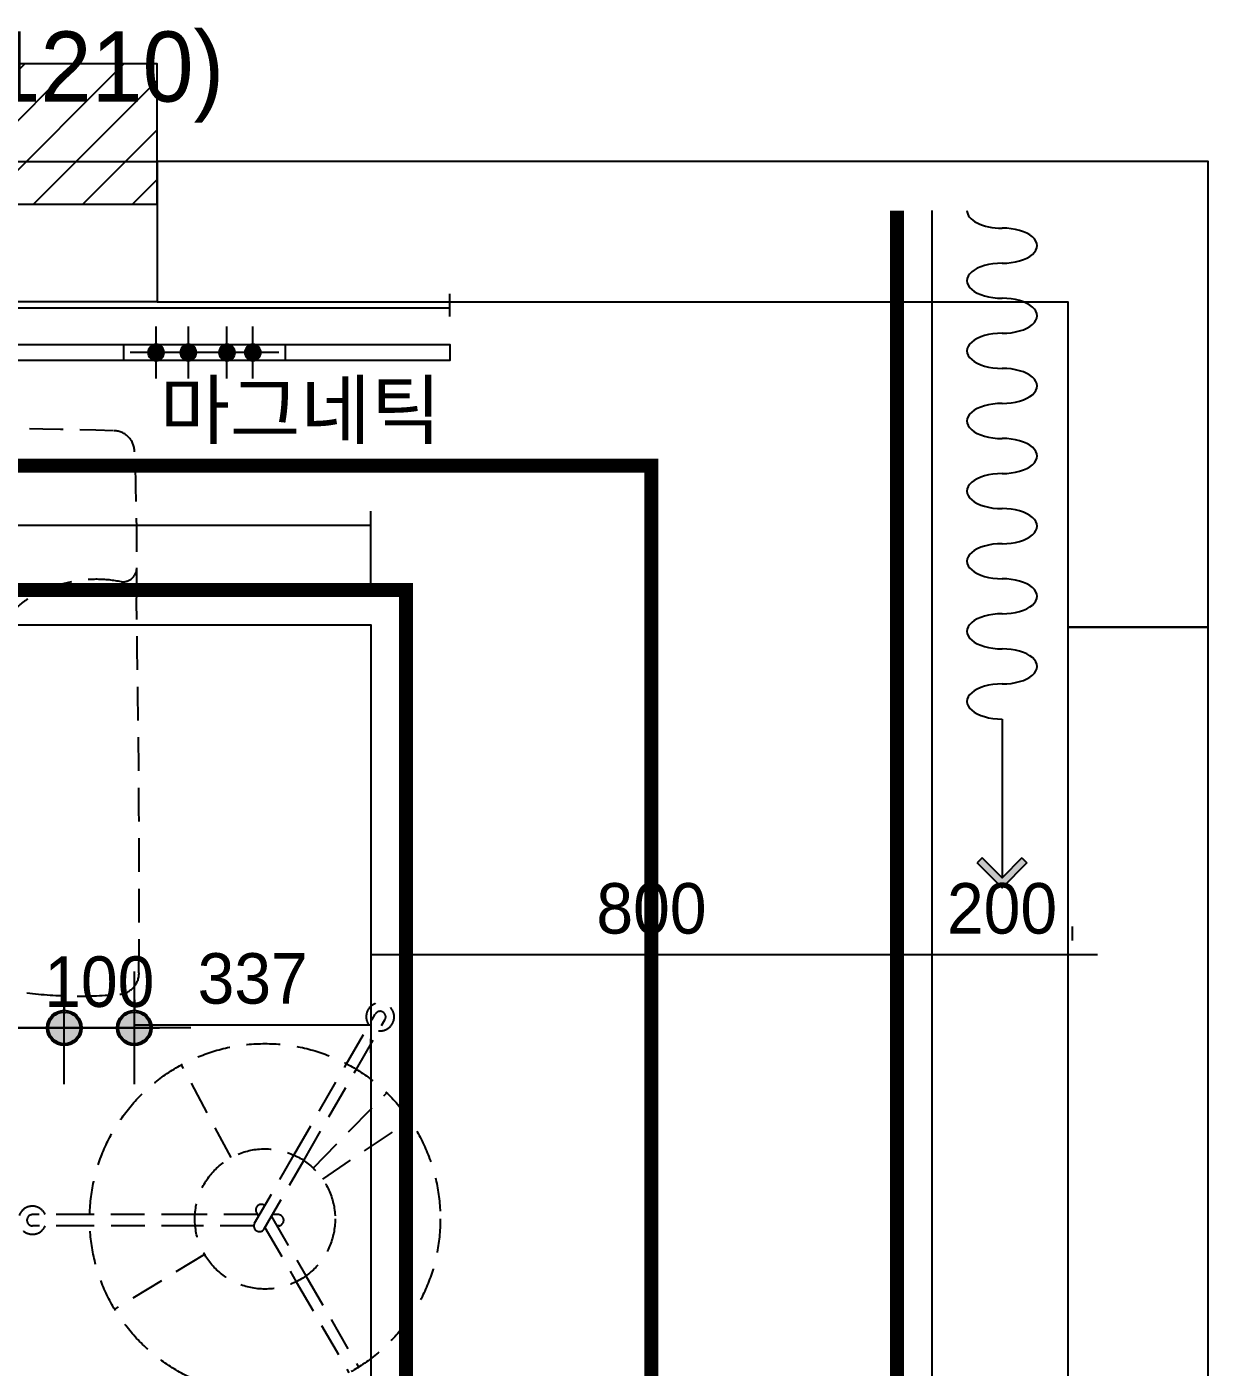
# Model space of a CAD drawing. Header units: millimetres. Extents: x 346859 to 753976, y -86090 to 5333.
# Drawn here: x 440212 to 441897, y -15734 to -13822 of the extents above; entities that cross this region are included whole.
import ezdxf

# ---------------------------------------------------------------- set-up
doc = ezdxf.new("R2010")
doc.units = ezdxf.units.MM
doc.header["$LTSCALE"] = 60
for name, pattern in [('DH-HID2', [1.2, 0.8, -0.4]), ('HID', [2.5, 1.5, -1]), ('HID2', [1, 0.5, -0.5])]:
    doc.linetypes.add(name, pattern=pattern)
for name, color, linetype in [('0-ELC TEXT', 7, 'Continuous'), ('01. F-소품', 3, 'Continuous'), ('03-WAL NEW', 3, 'Continuous'), ('04-WIN', 4, 'Continuous'), ('07-DIM WAL', 5, 'Continuous'), ('2CONTINUOUS', 2, 'Continuous'), ('3.기호.계단선', 30, 'Continuous'), ('CEIL-LIGHT', 7, 'Continuous'), ('FU-FURM', 251, 'DH-HID2'), ('HAT', 8, 'Continuous'), ('RC-LIGHT', 7, 'Continuous')]:
    doc.layers.add(name, color=color, linetype=linetype)
doc.styles.add('YOURNAME', font='HY울릉도M.TTF')
doc.styles.add('코레일둥고', font='Korail_Round_Gothic_Medium.ttf')
doc.dimstyles.new('40', dxfattribs={"dimscale": 40, "dimtxt": 1.8, "dimasz": 0.9, "dimexe": 0.5, "dimexo": 1, "dimgap": 0.7, "dimtad": 1, "dimdec": 0, "dimzin": 0, "dimdsep": 46, "dimtxsty": 'YOURNAME', "dimblk": 'NONE', "dimcen": 0, "dimclrd": 1, "dimclre": 1, "dimclrt": 7, "dimadec": 0, "dimazin": 0, "dimtfac": 1, "dimtdec": 0, "dimtix": 1, "dimtmove": 2, "dimatfit": 3, "dimldrblk": 'NONE', "dimfxl": 1, "dimtolj": 1, "dimtzin": 0, "dimarcsym": 0})

# ---------------------------------------------------------------- blocks, each defined once
blk = doc.blocks.new('VUSAUSEH')
at = {"layer": '04-WIN'}
for points in [[(413398.2, 42963.2), (413398.2, 43163.2), (414598.2, 43163.2), (414598.2, 42963.2)], [(415897.2, 42499.2), (415897.2, 38899.2), (416097.2, 38899.2), (416097.2, 42499.2)]]:
    blk.add_lwpolyline(points, close=True, dxfattribs=at)
at = {"layer": '2CONTINUOUS'}
blk.add_lwpolyline([(414598.2, 42963.2), (415897.2, 42963.2), (415897.2, 42499.2), (416097.2, 42499.2), (416097.2, 43163.2), (414598.2, 43163.2), (414598.2, 42963.2)], dxfattribs=at)
at = {"layer": '0-ELC TEXT', "style": '코레일둥고'}
blk.add_text('W1200*H1100(FL1210)', height=100, dxfattribs=at).set_placement((413312, 43248.5))
blk = doc.blocks.new('cjswjdeh')
at = {"layer": 'HAT'}
h = blk.add_hatch(dxfattribs=at)
h.set_pattern_fill('_USER', color=8, scale=50, angle=45, pattern_type=0)
h.set_pattern_definition([(45, (91194.99, 68), (-35.355339, 35.355339), [])])
h.paths.add_polyline_path([(439198.2, 43102.2), (439198.2, 43302.2), (440398.2, 43302.2), (440398.2, 43102.2)])
at = {"layer": '03-WAL NEW'}
blk.add_lwpolyline([(439198.2, 43102.2), (440398.2, 43102.2), (440398.2, 43302.2), (439198.2, 43302.2)], close=True, dxfattribs=at)
at = {"layer": 'FU-FURM', "color": 8}
for p, q in [((440668.4, 41876.5), (440709.3, 41947.3)), ((440682.3, 41868.6), (440723.1, 41939.3)), ((440503.7, 41742.8), (440433, 41875.1)), ((440593.3, 41746.3), (440668.4, 41876.5)), ((440607.3, 41738.6), (440682.3, 41868.6)), ((440620.9, 41727.8), (440725.8, 41834.9)), ((440634.3, 41712.1), (440758.9, 41795.6)), ((440537.2, 41649.2), (440593.3, 41746.3)), ((440551, 41641.2), (440607.3, 41738.6)), ((440302.1, 41661.4), (440220.5, 41661.4)), ((440452.2, 41661.4), (440302.1, 41661.4)), ((440541.4, 41661.4), (440452.2, 41661.4)), ((440539.9, 41664), (440542.8, 41658.9)), ((440561.3, 41658.9), (440610.3, 41574)), ((440570.8, 41661.4), (440562.7, 41661.4)), ((440302.2, 41645.4), (440220.5, 41645.4)), ((440452.5, 41645.4), (440302.2, 41645.4)), ((440536.1, 41645.4), (440452.5, 41645.4)), ((440552, 41643), (440596.6, 41565.7)), ((440572.3, 41645.4), (440569.1, 41645.4)), ((440465.9, 41604.5), (440337.7, 41526.6)), ((440610.3, 41574), (440685.5, 41443.8)), ((440596.6, 41565.7), (440671.7, 41435.7))]:
    blk.add_line(p, q, dxfattribs=at)
for radius in [250, 100]:
    blk.add_circle((440552, 41655.2), radius, dxfattribs=at)
for centre, radius, start, end in [((439936.5, 26048.6), 16735.4, 88.63155, 91.40061), ((440336, 42749.2), 30, 0, 88.6153), ((436972, 42595.1), 3397.5, 358.9772, 2.5994), ((440311.4, 42385.6), 181.7, 78.5844, 122.4122), ((440349.2, 42583.7), 20, 264.9218, 359.9788), ((440242.5, 42486.2), 60, 118.3433, 136.5767), ((417945.6, 42123.3), 22427, 359.70074, 1.05052), ((440342.4, 42005.6), 30, 274.6513, 1.0673), ((440287.6, 42586.8), 613.8, 262.9582, 275.3518), ((440716.3, 41943.4), 20, 263.546, 216.4581), ((440716.2, 41943.3), 7.99, 330, 150), ((440220.3, 41653.4), 20, 23.546, 336.4581), ((440546.8, 41668), 7.99, 51.9821, 210), ((440220.5, 41653.4), 7.99, 90, 270), ((440544.1, 41645.2), 7.99, 150, 330), ((440570.7, 41653.3), 8.07, 281.4316, 89.5285)]:
    blk.add_arc(centre, radius, start, end, dxfattribs=at)
blk.add_blockref('VUSAUSEH', (25800, 0))
blk = doc.blocks.new('FFSFDF')
at = {"layer": '01. F-소품'}
blk.add_hatch(color=8, dxfattribs=at).paths.add_polyline_path([(1567672.9, 1746751.1), (1567679.9, 1746744.1), (1567715.3, 1746779.4), (1567679.9, 1746814.8), (1567672.9, 1746807.7), (1567701.2, 1746779.4)])
at = {"layer": '01. F-소품', "color": 8}
for p, q in [((1567672.9, 1746807.7), (1567679.9, 1746814.8)), ((1567474.8, 1746779.4), (1567701.2, 1746779.4)), ((1567672.9, 1746751.1), (1567679.9, 1746744.1))]:
    blk.add_line(p, q, dxfattribs=at)
for points in [[(1567672.9, 1746807.7), (1567701.2, 1746779.4), (1567672.9, 1746751.1)], [(1567679.9, 1746814.8), (1567715.3, 1746779.4), (1567679.9, 1746744.1)]]:
    blk.add_lwpolyline(points, dxfattribs=at)
for centre, start_param, end_param in [((1566799.8, 1746779.4), 1.570796, 4.712389), ((1566899.8, 1746779.4), 1.570796, 4.712389), ((1566999.8, 1746779.4), 1.570796, 4.712389), ((1567099.8, 1746779.4), 1.570796, 4.712389), ((1567199.8, 1746779.4), 1.570796, 4.712389), ((1567299.8, 1746779.4), 1.570796, 4.712389), ((1567399.8, 1746779.4), 1.570796, 4.712389), ((1566749.8, 1746779.4), 6.283185, 7.853982), ((1566849.8, 1746779.4), 4.712389, 7.853982), ((1566949.8, 1746779.4), 4.712389, 7.853982), ((1567049.8, 1746779.4), 4.712389, 7.853982), ((1567149.8, 1746779.4), 4.712389, 7.853982), ((1567249.8, 1746779.4), 4.712389, 7.853982), ((1567349.8, 1746779.4), 4.712389, 7.853982), ((1567449.8, 1746779.4), 4.712389, 7.853982)]:
    blk.add_ellipse(centre, major_axis=(0, -50), ratio=0.5, start_param=start_param, end_param=end_param, dxfattribs=at)
blk = doc.blocks.new('*D79')
at = {"layer": '07-DIM WAL', "color": 1, "lineweight": -2, "transparency": 16777216}
for p, q in [((440703.2, -15105.4), (440703.2, -15125.4)), ((441503.2, -15105.4), (441503.2, -15125.4)), ((440703.2, -15145.4), (441503.2, -15145.4))]:
    blk.add_line(p, q, dxfattribs=at)
at = {"layer": 'Defpoints', "color": 0, "transparency": 16777216}
for p in [(440703.2, -15145.4), (441503.2, -15145.4), (441503.2, -15145.4)]:
    blk.add_point(p, dxfattribs=at)
at = {"layer": '07-DIM WAL', "color": 7, "transparency": 16777216, "insert": (441103.2, -15080), "char_height": 72, "attachment_point": 5, "style": 'YOURNAME'}
blk.add_mtext('\\A1;800', dxfattribs=at)
blk = doc.blocks.new('_None')
blk = doc.blocks.new('*D80')
at = {"layer": '07-DIM WAL', "color": 1, "lineweight": -2, "transparency": 16777216}
for p, q in [((441503.2, -15105.4), (441503.2, -15125.4)), ((441703.2, -15105.4), (441703.2, -15125.4)), ((441467.2, -15145.4), (441739.2, -15145.4))]:
    blk.add_line(p, q, dxfattribs=at)
at = {"layer": 'Defpoints', "color": 0, "transparency": 16777216}
for p in [(441503.2, -15145.4), (441703.2, -15145.4), (441703.2, -15145.4)]:
    blk.add_point(p, dxfattribs=at)
at = {"layer": '07-DIM WAL', "color": 7, "transparency": 16777216, "insert": (441603.2, -15080), "char_height": 72, "attachment_point": 5, "style": 'YOURNAME'}
blk.add_mtext('\\A1;200', dxfattribs=at)
blk = doc.blocks.new('*D88')
at = {"layer": '07-DIM WAL', "color": 1, "lineweight": -2, "transparency": 16777216}
for p, q in [((437628.2, -14635.4), (437628.2, -14513.1)), ((440703.2, -14635.4), (440703.2, -14513.1)), ((437628.2, -14533.1), (440703.2, -14533.1))]:
    blk.add_line(p, q, dxfattribs=at)
at = {"layer": 'Defpoints', "color": 0, "transparency": 16777216}
for p in [(440703.2, -14533.1), (437628.2, -14675.4), (440703.2, -14675.4)]:
    blk.add_point(p, dxfattribs=at)
at = {"layer": '07-DIM WAL', "color": 7, "transparency": 16777216, "insert": (439165.7, -14467.7), "char_height": 72, "attachment_point": 5, "style": 'YOURNAME'}
blk.add_mtext('\\A1;3075', dxfattribs=at)
blk = doc.blocks.new('1')
at = {"linetype": 'Continuous'}
h = blk.add_hatch(color=4, dxfattribs=at)
h.dxf.hatch_style = 1
edge = h.paths.add_edge_path()
edge.add_arc((11539653.5, -14273503.8), 37.5, 0, 360)
at = {"color": 1, "linetype": 'Continuous'}
for p, q in [((11539653.5, -14273637.1), (11539653.5, -14273370.5)), ((11539520.2, -14273503.8), (11539786.8, -14273503.8))]:
    blk.add_line(p, q, dxfattribs=at)
at = {"color": 4, "linetype": 'Continuous'}
for radius in [41.5, 37.5]:
    blk.add_circle((11539653.5, -14273503.8), radius, dxfattribs=at)
blk = doc.blocks.new('55')
at = {"layer": '3.기호.계단선'}
blk.add_lwpolyline([(435129.2, 40779.2), (435152.2, 40779.2), (435152.2, 41009.2), (435129.2, 41009.2)], close=True, dxfattribs=at)
at = {"layer": 'RC-LIGHT', "xscale": 0.2771084337249428, "yscale": 0.2771084337249428, "zscale": 0.2771084337249428, "rotation": 90.00000000000001}
for p in [(-3520167.6, -3156772.1), (-3520167.6, -3156818.1), (-3520167.6, -3156873.2), (-3520167.6, -3156910.1)]:
    blk.add_blockref('1', p, dxfattribs=at)
blk = doc.blocks.new('*D104')
at = {"layer": '07-DIM WAL', "color": 1, "lineweight": -2, "transparency": 16777216}
for p, q in [((439315.7, -14235.4), (439315.7, -14203)), ((440815.7, -14235.4), (440815.7, -14203)), ((439315.7, -14223), (440815.7, -14223))]:
    blk.add_line(p, q, dxfattribs=at)
at = {"layer": 'Defpoints', "color": 0, "transparency": 16777216}
for p in [(440815.7, -14223), (439315.7, -14275.4), (440815.7, -14275.4)]:
    blk.add_point(p, dxfattribs=at)
at = {"layer": '07-DIM WAL', "color": 7, "transparency": 16777216, "insert": (440065.7, -14157.6), "char_height": 72, "attachment_point": 5, "style": 'YOURNAME'}
blk.add_mtext('\\A1;1500', dxfattribs=at)
blk = doc.blocks.new('*D170')
at = {"layer": '07-DIM WAL', "color": 1, "lineweight": -2, "transparency": 16777216}
for p, q in [((439265.7, -15209.9), (439265.7, -15229.9)), ((439265.7, -15249.9), (440265.7, -15249.9)), ((440265.7, -15289.9), (440265.7, -15269.9))]:
    blk.add_line(p, q, dxfattribs=at)
at = {"layer": 'Defpoints', "color": 0, "transparency": 16777216}
for p in [(439265.7, -15249.9), (440265.7, -15249.9), (440265.7, -15249.9)]:
    blk.add_point(p, dxfattribs=at)
at = {"layer": '07-DIM WAL', "color": 7, "transparency": 16777216, "insert": (439765.7, -15184.5), "char_height": 72, "attachment_point": 5, "style": 'YOURNAME'}
blk.add_mtext('\\A1;1000', dxfattribs=at)
blk = doc.blocks.new('*D171')
at = {"layer": '07-DIM WAL', "color": 1, "lineweight": -2, "transparency": 16777216}
for p, q in [((440265.7, -15209.9), (440265.7, -15229.9)), ((440229.7, -15249.9), (440401.7, -15249.9)), ((440365.7, -15289.9), (440365.7, -15269.9))]:
    blk.add_line(p, q, dxfattribs=at)
at = {"layer": 'Defpoints', "color": 0, "transparency": 16777216}
for p in [(440265.7, -15249.9), (440365.7, -15249.9), (440365.7, -15249.9)]:
    blk.add_point(p, dxfattribs=at)
at = {"layer": '07-DIM WAL', "color": 7, "transparency": 16777216, "insert": (440315.7, -15184.5), "char_height": 72, "attachment_point": 5, "style": 'YOURNAME'}
blk.add_mtext('\\A1;100', dxfattribs=at)
blk = doc.blocks.new('*D172')
at = {"layer": '07-DIM WAL', "color": 1, "lineweight": -2, "transparency": 16777216}
for p, q in [((440365.7, -15209.9), (440365.7, -15225.4)), ((440365.7, -15245.4), (440703.2, -15245.4)), ((440703.2, -15285.4), (440703.2, -15265.4))]:
    blk.add_line(p, q, dxfattribs=at)
at = {"layer": 'Defpoints', "color": 0, "transparency": 16777216}
for p in [(440365.7, -15249.9), (440703.2, -15245.4), (440703.2, -15245.4)]:
    blk.add_point(p, dxfattribs=at)
at = {"layer": '07-DIM WAL', "color": 7, "transparency": 16777216, "insert": (440534.5, -15179.9), "char_height": 72, "attachment_point": 5, "style": 'YOURNAME'}
blk.add_mtext('\\A1;337', dxfattribs=at)

msp = doc.modelspace()

# ---------------------------------------------------------------- linework, layer by layer
at = {"layer": '3.기호.계단선', "color": 140, "linetype": 'HID2', "const_width": 20}
msp.add_lwpolyline([(429033.2, -13832.4), (433551.2, -13832.4), (433551.2, -14448.3), (441103.2, -14448.3), (441103.2, -16536.6)], dxfattribs=at)
at = {"layer": '3.기호.계단선', "color": 10, "linetype": 'HID', "const_width": 20}
msp.add_lwpolyline([(441453.2, -14084.4), (441453.2, -18632.4)], dxfattribs=at)
at = {"layer": '3.기호.계단선'}
msp.add_lwpolyline([(439315.7, -14298.4), (439315.7, -14275.4), (440815.7, -14275.4), (440815.7, -14298.4)], close=True, dxfattribs=at)
at = {"layer": '3.기호.계단선', "color": 10, "linetype": 'HID', "const_width": 20}
msp.add_lwpolyline([(437578.2, -14625.4), (440753.2, -14625.4), (440753.2, -18082.4), (437578.2, -18082.4)], close=True, dxfattribs=at)
at = {"layer": 'CEIL-LIGHT'}
msp.add_line((441503.2, -14084.4), (441503.2, -18632.4), dxfattribs=at)
msp.add_lwpolyline([(437628.2, -14675.4), (440703.2, -14675.4), (440703.2, -18032.4), (437628.2, -18032.4)], close=True, dxfattribs=at)

# ---------------------------------------------------------------- block references
msp.add_blockref('cjswjdeh', (0, -57177.6))
at = {"color": 0, "rotation": 270}
msp.add_blockref('FFSFDF', (-1305176.2, 1552665.3), dxfattribs=at)
at = {"layer": '07-DIM WAL', "xscale": -1, "rotation": 89.99999999999991}
msp.add_blockref('55', (481359.9, 420853.8), dxfattribs=at)
at = {"layer": 'RC-LIGHT', "xscale": 0.6024096385271789, "yscale": 0.6024096385271789, "zscale": 0.6024096385271789, "rotation": 90.00000000000001}
for p in [(-8158230.5, -6966848.4), (-8158130.5, -6966848.4)]:
    msp.add_blockref('1', p, dxfattribs=at)

# ---------------------------------------------------------------- texts
at = {"layer": '3.기호.계단선', "linetype": 'HID', "style": '코레일둥고'}
msp.add_text('마그네틱', height=80, dxfattribs=at).set_placement((440401.7, -14408.7))

# ---------------------------------------------------------------- dimensions: what is measured, and where the dimension line sits
at = {"layer": '07-DIM WAL'}
for base, p1, p2, picture, middle in [((440815.7, -14223), (439315.7, -14275.4), (440815.7, -14275.4), '*D104', (440065.7, -14157.6)), ((440703.2, -14533.1), (437628.2, -14675.4), (440703.2, -14675.4), '*D88', (439165.7, -14467.7)), ((441503.2, -15145.4), (440703.2, -15145.4), (441503.2, -15145.4), '*D79', (441103.2, -15080)), ((441703.2, -15145.4), (441503.2, -15145.4), (441703.2, -15145.4), '*D80', (441603.2, -15080)), ((440265.7, -15249.9), (439265.7, -15249.9), (440265.7, -15249.9), '*D170', (439765.7, -15184.5)), ((440365.7, -15249.9), (440265.7, -15249.9), (440365.7, -15249.9), '*D171', (440315.7, -15184.5)), ((440703.2121989, -15245.3530287), (440365.7121989, -15249.9390389), (440703.2121989, -15245.3530287), '*D172', (440534.4621989, -15179.9149461))]:
    dim = msp.add_linear_dim(base=base, p1=p1, p2=p2, dimstyle='40', dxfattribs=at)
    dim.commit()
    dim.dimension.update_dxf_attribs({"geometry": picture, "text_midpoint": middle})

doc.saveas('drawing.dxf')
